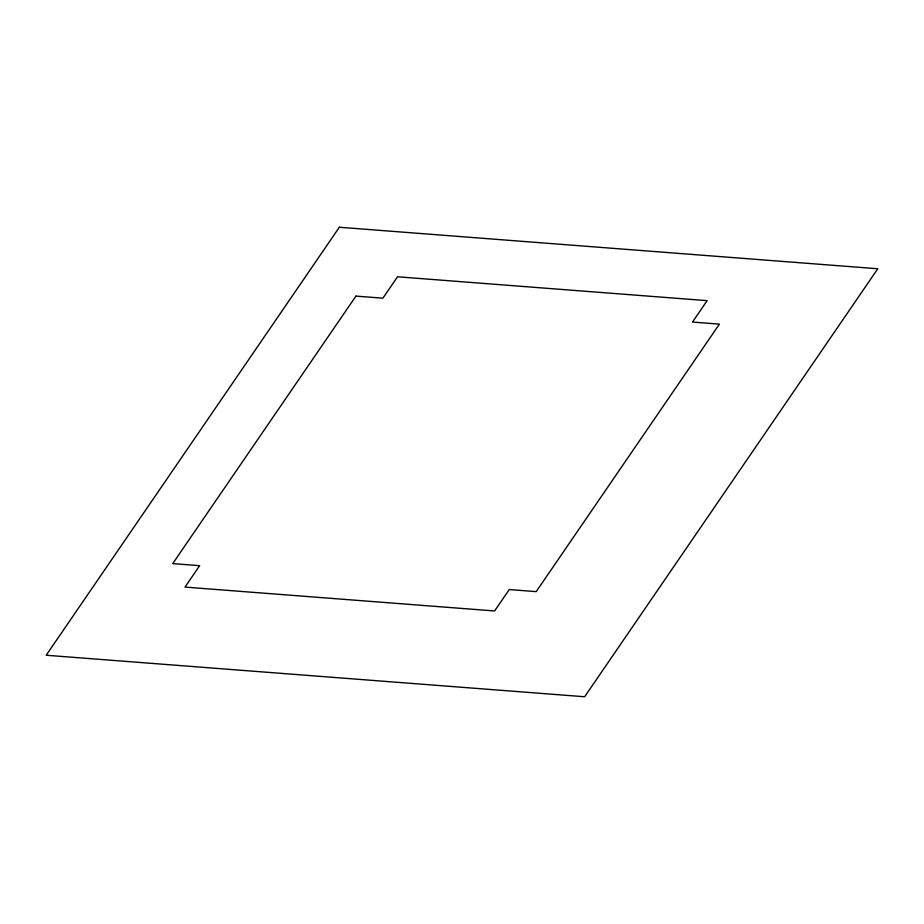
<?xml version="1.0" encoding="UTF-8"?>
<svg xmlns="http://www.w3.org/2000/svg" width="924" height="924" viewBox="0 0 924 924"><rect width="100%" height="100%" fill="white"/><g stroke="black" fill="none" stroke-linecap="round" stroke-linejoin="round"><path stroke-width="1.39" d="M339.351 227.246L46.2 655.243L584.649 696.754L877.8 268.757L339.351 227.246M355.948 296.107L172.73 563.605L199.653 565.684L184.996 587.087L494.606 610.96L509.263 589.558L536.186 591.637L719.403 324.139L692.48 322.06L707.137 300.658L397.528 276.784L382.871 298.186L355.948 296.107"/></g></svg>
